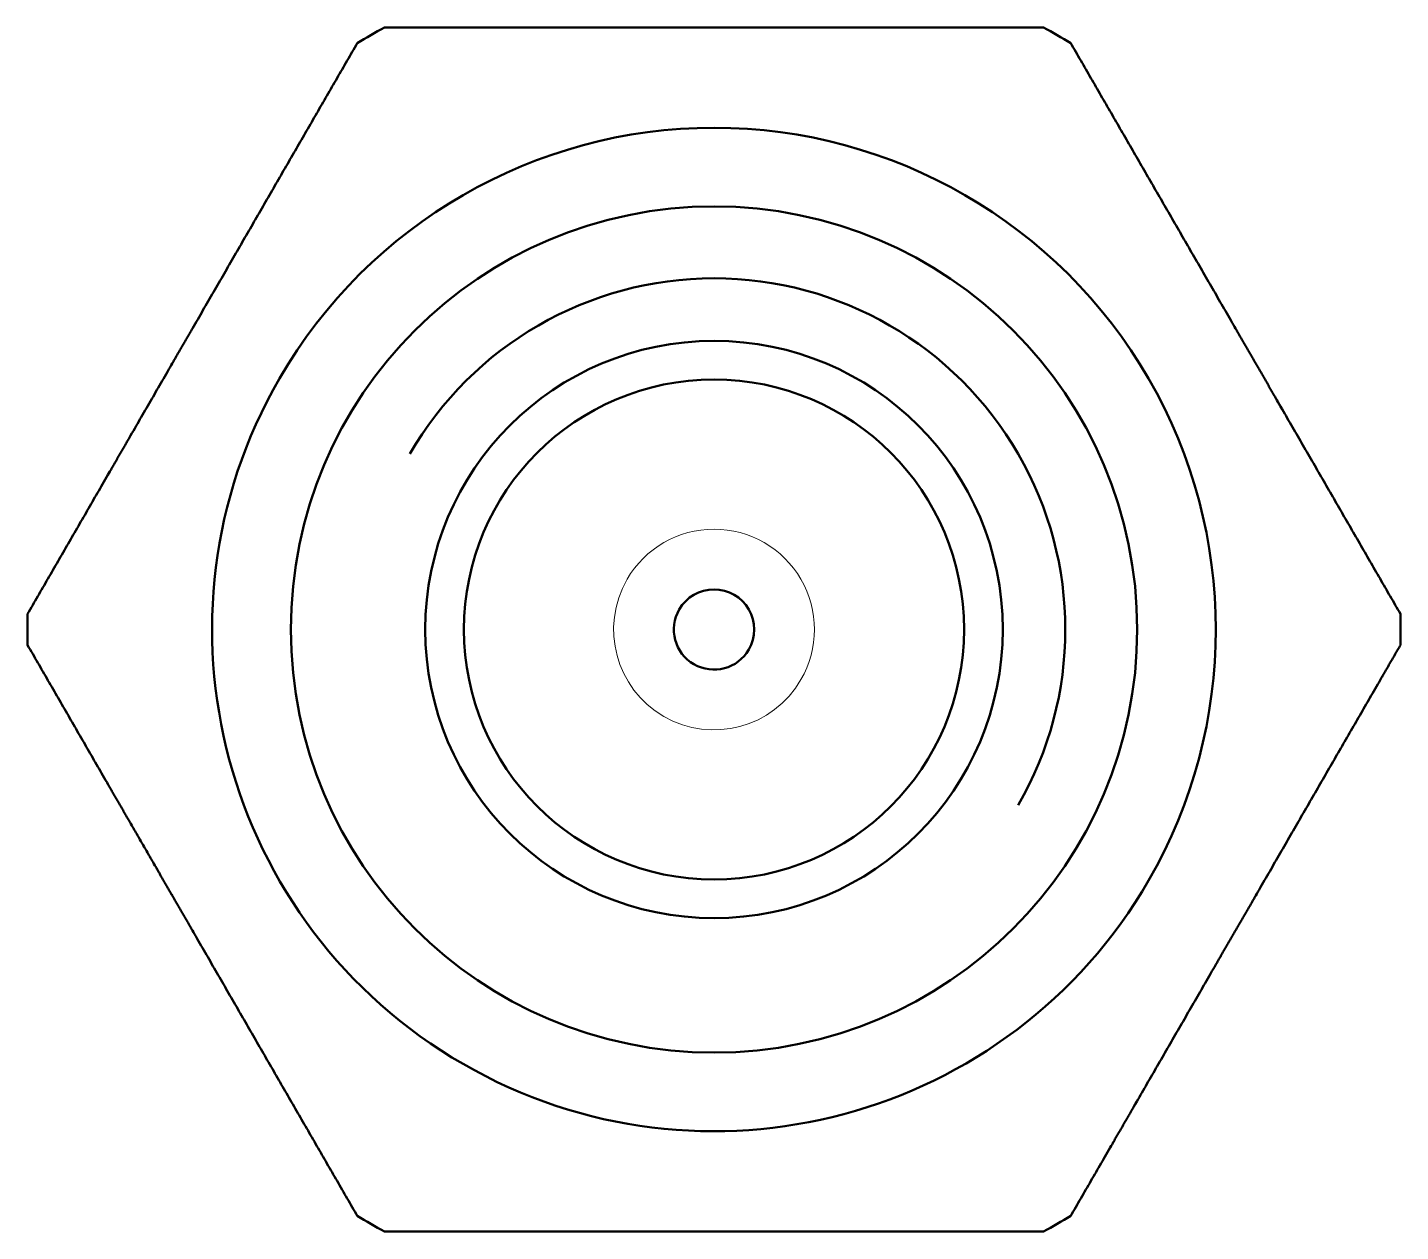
# Paper-space layout 'Layout1' of a CAD drawing. Header units: millimetres. Extents: x 0 to 420, y 0 to 297.
# Drawn here: x 142.36 to 149.2, y 238.29 to 244.29 of the extents above; entities that cross this region are included whole.
import ezdxf

# ---------------------------------------------------------------- set-up
doc = ezdxf.new("R2010")
doc.units = ezdxf.units.MM
doc.layers.add('170', color=7, linetype='Continuous', true_color=0xffffff)

psp = doc.layouts.get("Layout1")

# ---------------------------------------------------------------- linework, layer by layer
at = {"layer": '170', "color": 155, "linetype": 'Continuous', "lineweight": 50}
for radius in [2.1081, 1.4383, 1.2457]:
    psp.add_circle((145.785, 241.2908), radius, dxfattribs=at)
for radius, start, end in [(3.42, 118.69441, 121.30559), (3.42, 58.69441, 61.30559), (2.5, 330, 150), (1.75, 330, 150), (2.5, 150, 330), (0.2, 330, 150), (0.2, 150, 330), (3.42, 178.69441, 181.30559), (3.42, 358.69441, 1.30559), (3.42, 238.69441, 241.30559), (3.42, 298.69441, 301.30559)]:
    psp.add_arc((145.785, 241.2908), radius, start, end, dxfattribs=at)
at = {"layer": '170', "color": 155, "linetype": 'Continuous', "lineweight": 13}
for start, end in [(330, 150), (150, 330)]:
    psp.add_arc((145.785, 241.2908), 0.5, start, end, dxfattribs=at)
at = {"layer": '170', "color": 155, "linetype": 'Continuous', "lineweight": 50}
for points, knots in [([(144.1429, 244.2908), (144.3438, 244.2908), (144.7472, 244.2908), (145.1543, 244.2908), (145.5669, 244.2908), (145.8808, 244.2908), (146.0392, 244.2908), (146.1446, 244.2908), (146.1971, 244.2908), (146.6125, 244.2908), (147.0216, 244.2908), (147.427, 244.2908)], [0, 0, 0.061163, 0.184001, 0.307962, 0.433604, 0.529186, 0.577423, 0.609513, 0.625494, 0.75197, 0.876551, 1, 1]), ([(143.1869, 242.7908), (143.3967, 243.1541), (143.6028, 243.5111), (143.8062, 243.8634), (144.0079, 244.2128)], [0, 0, 0.255521, 0.506548, 0.754264, 1, 1]), ([(147.562, 244.2128), (147.7631, 243.8645), (147.9656, 243.5137), (148.1705, 243.159), (148.3784, 242.7988), (148.4837, 242.6164), (148.5366, 242.5249), (148.5891, 242.4339), (148.7968, 242.0741), (149.0014, 241.7198), (149.2041, 241.3687)], [0, 0, 0.122476, 0.245804, 0.370541, 0.497187, 0.561325, 0.593492, 0.625494, 0.751967, 0.876551, 1, 1]), ([(142.3659, 241.3687), (142.5676, 241.7182), (142.771, 242.0704), (142.8736, 242.2482), (143.0815, 242.6082), (143.1869, 242.7908)], [0, 0, 0.245736, 0.493452, 0.61847, 0.87162, 1, 1]), ([(144.0079, 238.3687), (143.8068, 238.717), (143.6043, 239.0678), (143.3995, 239.4226), (143.1915, 239.7828), (143.0862, 239.9652), (143.0598, 240.011), (143.0071, 240.1023), (142.8765, 240.3283), (142.7731, 240.5074), (142.5686, 240.8617), (142.3659, 241.2128)], [0, 0, 0.122476, 0.245803, 0.370546, 0.497187, 0.561325, 0.577423, 0.609518, 0.689014, 0.751972, 0.876549, 1, 1]), ([(149.2041, 241.2128), (149.1033, 241.0384), (148.9009, 240.6877), (148.6963, 240.3333), (148.4885, 239.9733), (148.383, 239.7908)], [0, 0, 0.122692, 0.36926, 0.61847, 0.87162, 1, 1]), ([(148.383, 239.7908), (148.2776, 239.6082), (148.0698, 239.2482), (147.8652, 238.8938), (147.7638, 238.7181), (147.562, 238.3687)], [0, 0, 0.128377, 0.381526, 0.630737, 0.754264, 1, 1]), ([(147.427, 238.2908), (147.0248, 238.2908), (146.6198, 238.2908), (146.2101, 238.2908), (145.7942, 238.2908), (145.6891, 238.2908), (145.5307, 238.2908), (145.4253, 238.2908), (145.1642, 238.2908), (144.7523, 238.2908), (144.3453, 238.2908), (144.1429, 238.2908)], [0, 0, 0.122476, 0.245802, 0.370541, 0.497187, 0.529186, 0.577423, 0.609513, 0.689014, 0.814448, 0.938372, 1, 1])]:
    psp.add_open_spline(points, degree=1, knots=knots, dxfattribs=at)

doc.saveas('drawing.dxf')
